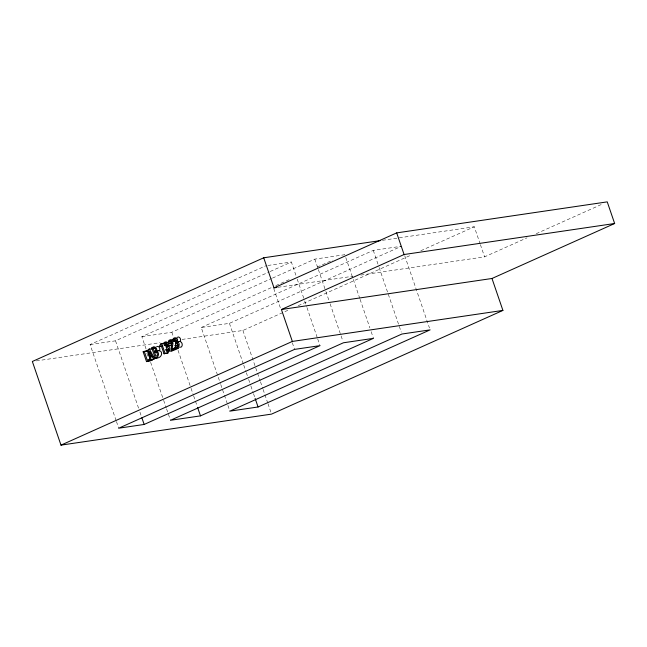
<?xml version="1.0" encoding="UTF-8"?>
<svg xmlns="http://www.w3.org/2000/svg" width="647" height="647" viewBox="0 0 647 647"><rect width="100%" height="100%" fill="white"/><g stroke="black" fill="none" stroke-linecap="round" stroke-linejoin="round"><path stroke-width="0.49" stroke-dasharray="3.23 2.43" d="M116.128 420.599L90.095 344.56L265.941 265.747M90.095 344.56L115.522 340.815L269.273 271.91M270.187 271.497L291.368 262.003L295.922 275.307M146.068 349.008L141.839 336.65L271.562 278.509M272.484 278.097L314.806 259.132L344.811 254.708L342.967 255.533M141.839 336.65L171.851 332.226L272.128 287.284M275.808 285.634L289.605 279.447M317.208 267.082L332.849 260.07M201.233 327.495L373.27 250.389L401.472 246.24L229.434 323.346L201.233 327.495L220.433 383.574M182.042 339.44L242.916 330.471L288.999 309.816M298.218 305.683L411.597 254.869M420.817 250.737L474.283 226.782L480.074 243.693M360.832 275.08L484.579 256.851L527.006 237.837M536.226 233.704L602.632 203.942M382.474 240.304L474.283 226.782M267.898 265.464L291.368 262.003M278.008 287.276L352.85 276.253M36.345 360.897L160.084 342.675M480.397 244.631L484.579 256.851M404.731 255.743L429.462 327.972M373.27 250.389L378.802 266.548M379.134 267.502L401.261 332.129M345.789 257.563L352.947 278.469M353.27 279.423L359.781 298.429M360.104 299.383L369.866 327.892M371.168 331.693L373.448 338.349M314.806 259.132L318.057 268.634M318.381 269.581L325.538 290.495M325.87 291.441L329.768 302.853M330.099 303.799L342.789 340.864M297.224 279.108L304.381 300.022M304.705 300.968L306.662 306.678M306.985 307.624L317.402 338.041M317.726 338.988L319.998 345.644M273.754 288.562L280.588 308.522M292.298 342.732L294.579 349.388M242.916 330.471L260.159 380.848M260.482 381.795L262.763 388.451M263.086 389.405L267.648 402.709M267.971 403.655L270.899 412.212M229.434 323.346L243.426 364.212M243.749 365.167L246.03 371.815M246.353 372.769L247.332 375.616M248.634 379.417L250.583 385.119M250.907 386.073L253.187 392.729M253.511 393.675L254.813 397.476M220.756 384.52L227.59 404.48M227.914 405.434L229.871 411.136M171.851 332.226L173.145 336.028M178.03 350.286L190.719 387.359M191.043 388.305L193.324 394.961M193.647 395.907L197.23 406.365M150.63 362.312L163.319 399.377M163.642 400.331L166.247 407.933M166.57 408.88L170.476 420.291M146.853 353.1L148.074 356.675M115.522 340.815L138.62 408.297M139.922 412.099L141.556 416.854M116.452 421.545L118.733 428.201"/><path stroke-width="0.97" d="M173.728 348.612L172.183 348.846L172.959 343.387L172.474 340.791L171.212 339.513L169.134 340.225L168.673 341.551L169.118 343.727L172.215 343.266M175.402 347.536L175.798 340.888M163.99 343.347L164.783 342.999L160.893 343.808L159.639 345.603L159.979 346.59L162.3 346.242M173.056 349.906L171.843 351.313L169.846 351.03M177.771 347.269L178.143 348.369L174.431 350.027L171.334 350.488L171.811 342.409L171.091 340.807L169.991 340.993L170.161 343.258L172.482 342.918M169.053 349.647L167.533 347.067C166.222 347.52 166.23 345.514 167.225 345.094L166.505 342.845L165.284 343.072L165.389 344.972L166.934 344.746M177.593 342.829L176.041 343.064L175.596 341.762L176.405 340.977L176.259 339.74L175.321 338.567L174.472 338.955L174.569 340.856L176.898 340.516M169.199 348.976L165.842 349.776C167.791 355.793 173.072 347.221 167.727 346.048C171.018 341.236 161.871 340.039 164.354 345.433L167.452 344.98M167.727 346.048L170.824 345.587L171.398 344.479L171.212 342.934M178.378 344.859L175.03 345.66C176.979 351.677 182.252 343.104 176.914 341.931C180.198 337.119 171.059 335.922 173.542 341.317L176.639 340.864M176.914 341.931L180.012 341.47C181.718 339.78 179.518 335.599 177.165 337.394M156.113 351.192C158.41 348.539 154.229 344.9 151.778 347.892L155.151 357.734C162.907 359.797 164.233 348.062 156.113 351.192C159.793 351.572 159.178 357.985 155.151 357.734M159.211 350.739C160.909 349.283 159 345.263 156.687 346.622M159.979 346.59L161.224 345.619L164.014 353.763L168.155 352.841L164.014 353.763M169.643 345.361L170.088 345.045M158.038 350.763L158.58 350.407M172.587 339.449L173.914 338.996M380.476 240.595L263.717 257.789L32.35 361.487L60.988 445.128L271.546 414.112L502.913 310.414L491.987 278.485L281.421 309.501L292.355 341.43L502.913 310.414M263.717 257.789L274.013 287.866L396.684 232.888L607.242 201.872L614.65 223.506L491.987 278.485M146.513 361.608L149.619 360.217L152.716 359.764L149.611 361.155L146.513 361.608L143.141 351.766L147.338 350.811L149.764 357.904M149.942 360.072L154.067 359.158L149.942 360.072L148.244 349.477L152.401 348.547L151.341 349.016M147.338 350.811L143.141 351.766M153.226 348.418L154.803 347.981L155.579 349.032L155.757 350.431L154.285 351.507L153.226 348.418L155.555 348.078M164.354 345.433L165.389 344.972M173.542 341.317L174.569 340.856M169.118 343.727L170.161 343.258M154.641 352.55C157.067 350.569 158.927 356.052 155.911 356.262L154.641 352.55L156.97 352.211M150.314 355.915L151.624 355.324L149.441 351.184L150.314 355.915L151.859 355.68M150.969 359.611L150.5 356.958L152.11 356.246L153.315 358.559L157.456 357.637L153.315 358.559M172.183 348.846L176.995 347.382M171.334 350.488L175.046 348.822L178.143 348.369M281.421 309.501L404.084 254.522L614.65 223.506M60.988 445.128L292.355 341.43M144.152 424.456L319.998 345.644L294.579 349.388L118.733 428.201L144.152 424.456L141.879 417.8M200.481 415.867L373.448 338.349L343.436 342.773L170.476 420.291L200.481 415.867L197.553 407.311M258.064 406.979L430.109 329.873L401.908 334.03L229.871 411.136L258.064 406.979L255.136 398.431M176.041 343.064L177.529 343.646L178.071 346.056L177.108 346.663L176.057 345.199M168.414 341.268L169.312 341.058M165.397 344.786L167.241 350.173L167.921 350.779L168.932 349.922L168.883 349.283L165.842 349.776M274.013 287.866L277.005 287.422M174.472 338.955L176.016 338.729M169.991 340.993L171.536 340.767M160.893 343.808L163.222 343.46M165.284 343.072L167.613 342.732M175.596 341.762L177.917 341.414M151.778 347.892L153.331 347.665M148.244 349.477L149.789 349.251M175.03 345.66L176.574 345.433M154.285 351.507L155.838 351.281M167.921 350.779L169.474 350.553M150.5 356.958L152.829 356.618M180.012 341.47C183.15 341.867 183.093 348.531 179.365 347.188M170.824 345.587L171.94 346.056M149.303 349L154.358 358.098M396.684 232.888L404.084 254.522M174.674 347.73L175.046 348.822M161.685 343.452L165.058 353.302M149.619 360.217L149.287 359.231L147.273 360.136L144.241 351.272"/></g></svg>
